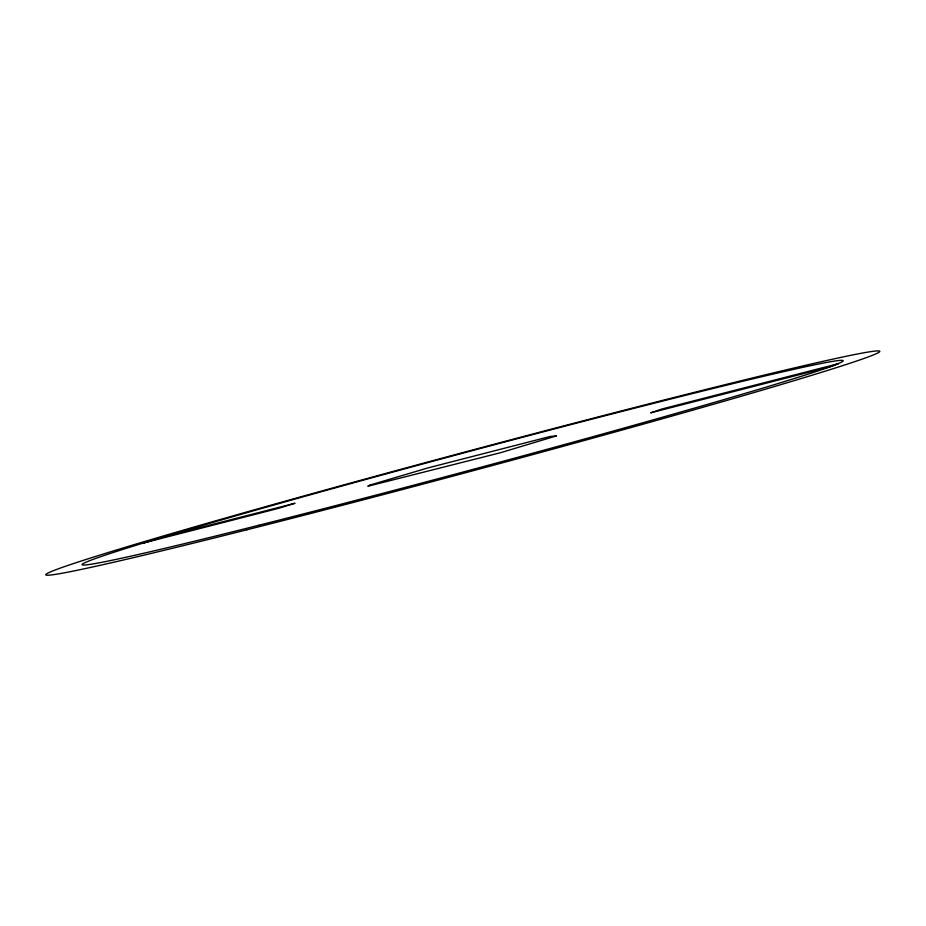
<?xml version="1.0" encoding="UTF-8"?>
<svg xmlns="http://www.w3.org/2000/svg" width="926" height="926" viewBox="0 0 926 926"><rect width="100%" height="100%" fill="white"/><g stroke="black" fill="none" stroke-linecap="round" stroke-linejoin="round"><path stroke-width="1.39" d="M369.995 485.074L367.819 486.254L500.468 452.733L556.48 435.88L550.137 436.493L427.928 467.919L369.995 485.074M838.053 363.768L829.974 366.823L650.723 412.822L661.789 409.037L838.053 363.768M294.769 503.316L278.46 508.362L143.426 543.006L161.298 537.589L294.769 503.316M246.848 529.799A431.516 10.07 -15 0 0 879.7 351.625A431.516 10.07 -15 0 0 262.382 507.575A431.516 10.07 -15 0 0 246.848 529.799M258.991 525.216A393.7 9.144 -15 0 0 842.822 361.267A393.7 9.144 -15 0 0 286.805 501.371A393.7 9.144 -15 0 0 258.991 525.216"/></g></svg>
